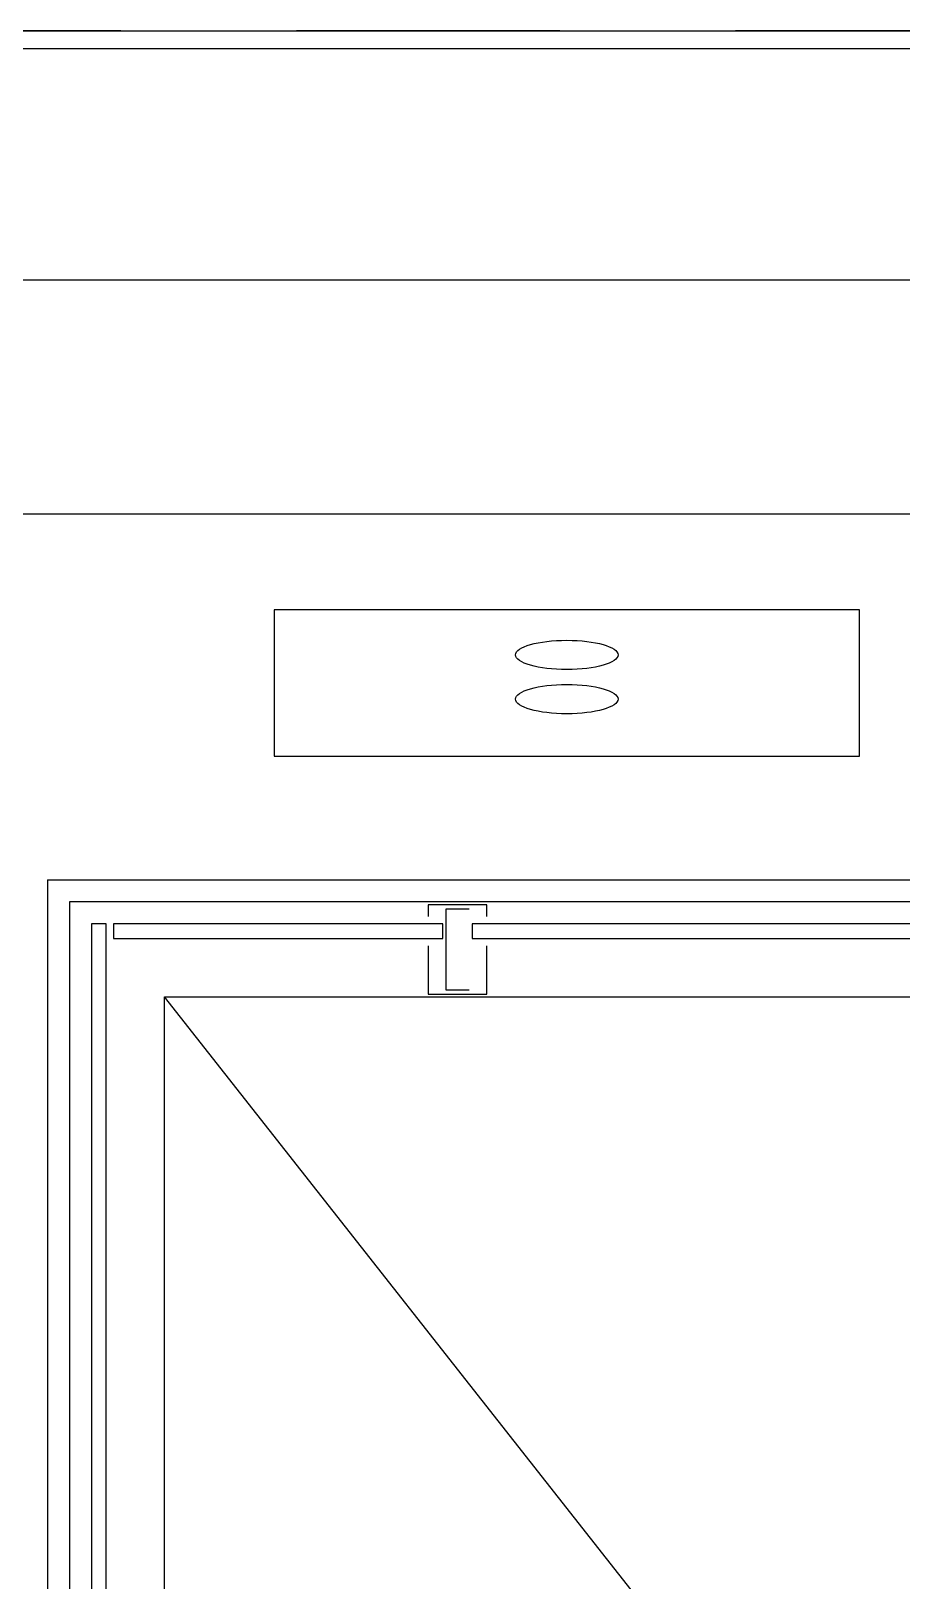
# Model space of a CAD drawing. Header units: millimetres. Extents: x -7718 to 414843, y 91724 to 341395.
# Drawn here: x 152441 to 153036, y 219200 to 220259 of the extents above; entities that cross this region are included whole.
import ezdxf

# ---------------------------------------------------------------- set-up
doc = ezdxf.new("R2010")
doc.units = ezdxf.units.MM
doc.header["$LTSCALE"] = 200
doc.header["$MEASUREMENT"] = 0
doc.linetypes.add('HID', pattern=[5, 3, -2])
doc.layers.add('e-plan', color=9, linetype='CONTINUOUS')

msp = doc.modelspace()

# ---------------------------------------------------------------- linework, layer by layer
at = {"layer": 'e-plan', "linetype": 'HID', "ltscale": 0.3}
msp.add_line((154302.6, 220258.6), (151912.6, 220258.6), dxfattribs=at)
at = {"layer": 'e-plan'}
for p, q in [((151936.6, 220258.6), (153351.6, 220258.6)), ((151936.6, 220246.6), (153351.6, 220246.6)), ((152222.6, 220088.6), (154492.6, 220088.6)), ((152222.6, 219928.6), (154492.6, 219928.6)), ((153007.3, 219863.1), (152607.3, 219863.1)), ((152607.3, 219863.1), (152607.3, 219763.1)), ((153007.3, 219763.1), (153007.3, 219863.1)), ((152607.3, 219763.1), (153007.3, 219763.1)), ((152752.6, 219661.6), (152712.6, 219661.6)), ((152712.6, 219661.6), (152712.6, 219653.6)), ((152740.6, 219658.6), (152724.6, 219658.6)), ((152724.6, 219658.6), (152724.6, 219603.6)), ((152752.6, 219653.6), (152752.6, 219661.6)), ((152492.6, 219648.6), (152482.6, 219648.6)), ((152482.6, 219648.6), (152482.6, 219008.6)), ((152492.6, 219008.6), (152492.6, 219648.6)), ((152722.6, 219648.6), (152497.6, 219648.6)), ((152497.6, 219648.6), (152497.6, 219638.6)), ((152722.6, 219638.6), (152722.6, 219648.6)), ((153204.6, 219648.6), (152742.6, 219648.6)), ((152742.6, 219648.6), (152742.6, 219638.6)), ((152497.6, 219638.6), (152722.6, 219638.6)), ((152742.6, 219638.6), (153204.6, 219638.6)), ((152712.6, 219633.6), (152712.6, 219600.6)), ((152752.6, 219600.6), (152752.6, 219633.6)), ((152532.6, 217698.6), (152532.6, 219598.6)), ((152532.6, 219598.6), (154032.6, 219598.6)), ((152712.6, 219600.6), (152752.6, 219600.6)), ((152724.6, 219603.6), (152740.6, 219603.6))]:
    msp.add_line(p, q, dxfattribs=at)
at = {"layer": 'e-plan', "linetype": 'Continuous'}
for p, q in [((152452.6, 219678.6), (152452.6, 217618.6)), ((152452.6, 219678.6), (154087.6, 219678.6)), ((152467.6, 219663.6), (152467.6, 217633.6)), ((153932.6, 219663.6), (152467.6, 219663.6))]:
    msp.add_line(p, q, dxfattribs=at)
at = {"layer": 'e-plan', "ltscale": 2}
msp.add_line((154027.6, 217698.6), (152532.6, 219598.6), dxfattribs=at)
at = {"layer": 'e-plan'}
for centre in [(152807.3, 219832.3), (152807.3, 219802.1)]:
    msp.add_ellipse(centre, major_axis=(35, 0), ratio=0.285714, dxfattribs=at)

doc.saveas('drawing.dxf')
